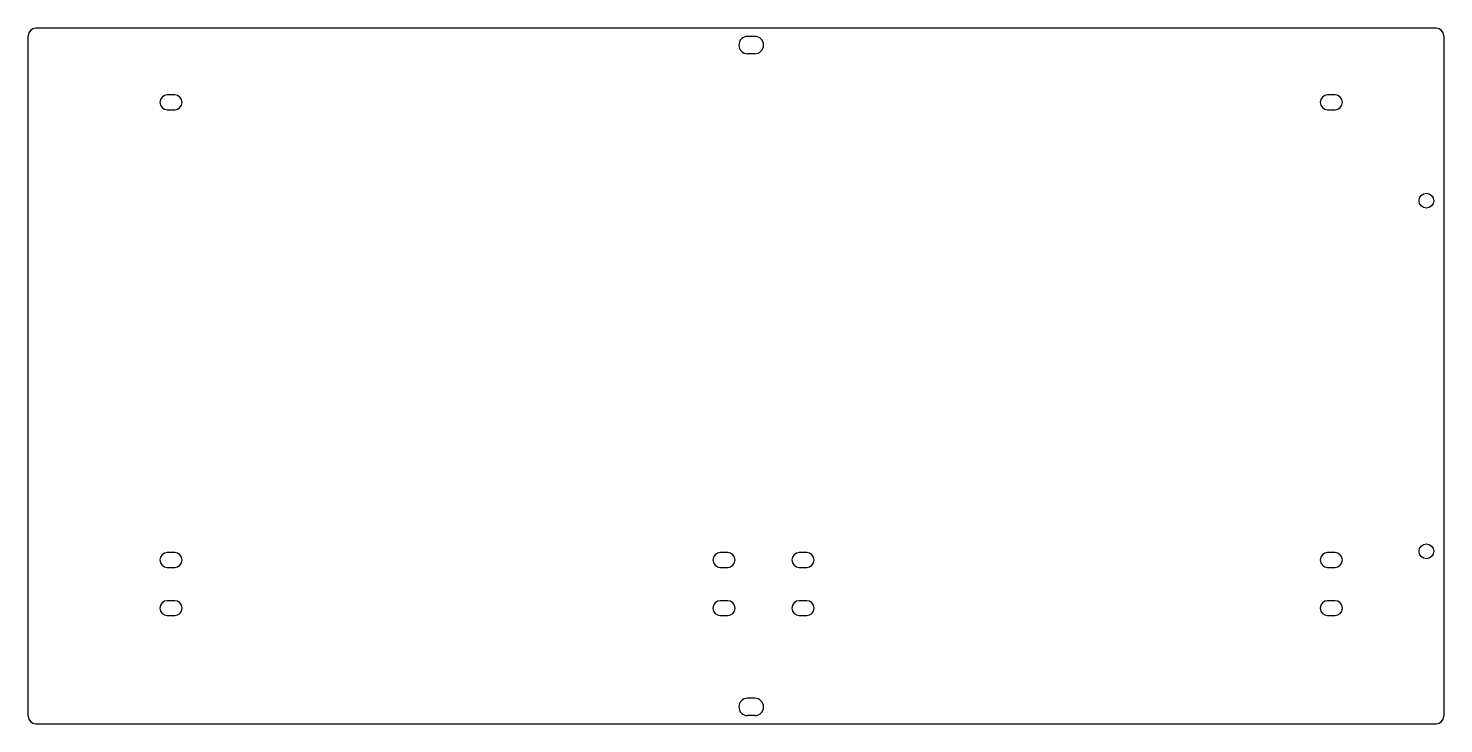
# Model space of a CAD drawing. Header units: millimetres. Extents: x 0 to 573, y 0 to 282.
import ezdxf

# ---------------------------------------------------------------- set-up
doc = ezdxf.new("R2010")
doc.units = ezdxf.units.MM

msp = doc.modelspace()

# ---------------------------------------------------------------- linework, layer by layer
at = {"color": 7, "linetype": 'Continuous', "lineweight": 25}
for p, q in [((570.3, 281.6), (3, 281.6)), ((0, 3), (0, 278.6)), ((294.3, 278.3), (291.3, 278.3)), ((573.3, 278.6), (573.3, 3)), ((294.3, 271.3), (291.3, 271.3)), ((59.3, 254.6), (56.3, 254.6)), ((529.3, 254.6), (526.3, 254.6)), ((56.3, 248.6), (59.3, 248.6)), ((526.3, 248.6), (529.3, 248.6)), ((59.3, 69.3), (56.3, 69.3)), ((283.3, 69.3), (280.3, 69.3)), ((315.3, 69.3), (312.3, 69.3)), ((529.3, 69.3), (526.3, 69.3)), ((56.3, 63.3), (59.3, 63.3)), ((280.3, 63.3), (283.3, 63.3)), ((312.3, 63.3), (315.3, 63.3)), ((526.3, 63.3), (529.3, 63.3)), ((59.3, 49.8), (56.3, 49.8)), ((283.3, 49.8), (280.3, 49.8)), ((315.3, 49.8), (312.3, 49.8)), ((529.3, 49.8), (526.3, 49.8)), ((56.3, 43.8), (59.3, 43.8)), ((280.3, 43.8), (283.3, 43.8)), ((312.3, 43.8), (315.3, 43.8)), ((526.3, 43.8), (529.3, 43.8)), ((294.3, 10.3), (291.3, 10.3)), ((3, 0), (570.3, 0)), ((294.3, 3.3), (291.3, 3.3))]:
    msp.add_line(p, q, dxfattribs=at)
for centre in [(566.3, 211.8), (566.3, 69.8)]:
    msp.add_circle(centre, 3, dxfattribs=at)
for centre, radius, start, end in [((3, 278.6), 3, 90, 180), ((570.3, 278.6), 3, 0, 90), ((291.3, 274.8), 3.5, 90, 270), ((294.3, 274.8), 3.5, 270, 90), ((56.3, 251.6), 3, 90, 270), ((59.3, 251.6), 3, 270, 90), ((526.3, 251.6), 3, 90, 270), ((529.3, 251.6), 3, 270, 90), ((56.3, 66.3), 3, 90, 270), ((59.3, 66.3), 3, 270, 90), ((280.3, 66.3), 3, 90, 270), ((283.3, 66.3), 3, 270, 90), ((312.3, 66.3), 3, 90, 270), ((315.3, 66.3), 3, 270, 90), ((526.3, 66.3), 3, 90, 270), ((529.3, 66.3), 3, 270, 90), ((56.3, 46.8), 3, 90, 270), ((59.3, 46.8), 3, 270, 90), ((280.3, 46.8), 3, 90, 270), ((283.3, 46.8), 3, 270, 90), ((312.3, 46.8), 3, 90, 270), ((315.3, 46.8), 3, 270, 90), ((526.3, 46.8), 3, 90, 270), ((529.3, 46.8), 3, 270, 90), ((291.3, 6.8), 3.5, 90, 270), ((294.3, 6.8), 3.5, 270, 90), ((3, 3), 3, 180, 270), ((570.3, 3), 3, 270, 0)]:
    msp.add_arc(centre, radius, start, end, dxfattribs=at)

doc.saveas('drawing.dxf')
